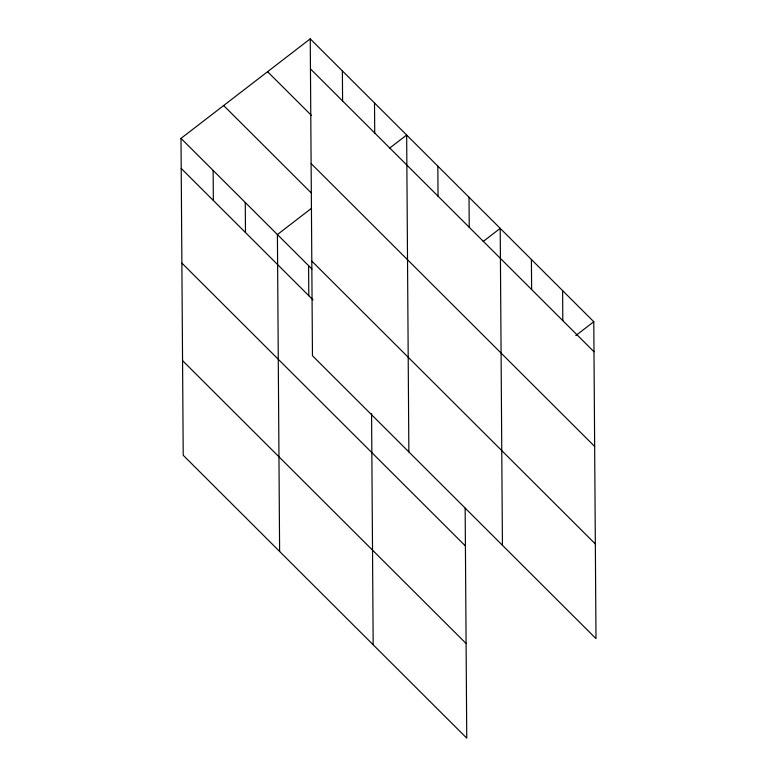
<?xml version="1.0" encoding="UTF-8"?>
<svg xmlns="http://www.w3.org/2000/svg" width="777" height="777" viewBox="0 0 777 777"><rect width="100%" height="100%" fill="white"/><g stroke="black" fill="none" stroke-linecap="round" stroke-linejoin="round"><path stroke-width="1.17" d="M465.151 508.09L466.754 738.15L183.217 455.283L181.002 138.384L310.246 38.85L593.783 321.717L595.998 638.616L312.461 355.749L310.246 38.85M311.528 208.285L277.408 234.557L279.613 551.456M389.588 148.164L406.653 135.023L408.857 451.923M483.158 241.511L500.213 228.37L502.428 545.269M575.776 335.586L593.783 321.717M310.45 68.891L593.997 351.758M267.589 71.698L311.567 115.569M311.111 163.559L594.658 446.425M223.65 105.536L311.596 193.279M311.791 261.091L595.337 543.949M181.002 138.384L311.965 269.036M181.206 168.434L313.024 299.922M181.876 263.092L465.413 545.959M182.556 360.625L466.093 643.492M562.597 290.598L562.81 320.648M531.41 259.489L531.614 289.53M469.026 197.251L469.24 227.302M437.839 166.142L438.043 196.183M374.514 102.962L374.728 133.013M371.571 413.568L373.183 644.803M342.375 70.911L342.589 100.952M308.595 265.676L308.809 295.716M245.27 202.506L245.483 232.546M213.131 170.445L213.345 200.485"/></g></svg>
